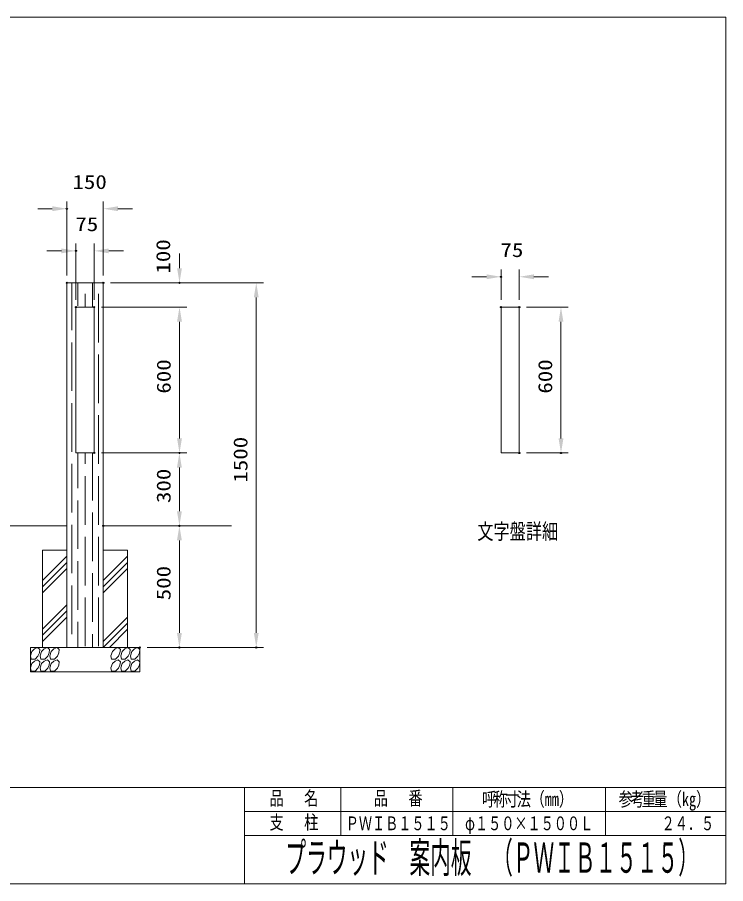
# Model space of a CAD drawing. Units: millimetres, scale not verified. Extents: x -2693 to 2693, y -1782 to 1782.
# Drawn here: x -222 to 2693, y -1782 to 1782 of the extents above; entities that cross this region are included whole.
import ezdxf
from ezdxf.enums import TextEntityAlignment as Align

# ---------------------------------------------------------------- set-up
doc = ezdxf.new("R2010")
doc.units = ezdxf.units.MM
doc.header["$LTSCALE"] = 10
doc.header["$PDMODE"] = 32
doc.header["$PDSIZE"] = 5
doc.layers.add('0-0_0', color=7, linetype='Continuous', lineweight=5)
doc.layers.add('0-1_DEFPOINTS', color=7, linetype='Continuous')
doc.styles.add('ＭＳ ゴシック', font='')
doc.styles.get('ＭＳ ゴシック').set_extended_font_data('MS Gothic')

# ---------------------------------------------------------------- blocks, each defined once
blk = doc.blocks.new('U2')
at = {"layer": '0-0_0', "style": 'ＭＳ ゴシック', "width": 1.2}
blk.add_text('150', height=577.3, dxfattribs=at).set_placement((26980.8, 28405.4), align=Align.BOTTOM_LEFT)
blk = doc.blocks.new('U4')
at = {"layer": '0-0_0', "style": 'ＭＳ ゴシック', "width": 1.2}
blk.add_text('1500', height=577.3, rotation=90, dxfattribs=at).set_placement((34354.2, 16498.3), align=Align.BOTTOM_LEFT)
blk = doc.blocks.new('U6')
at = {"layer": '0-0_0', "style": 'ＭＳ ゴシック', "width": 1.2}
blk.add_text('75', height=577.3, dxfattribs=at).set_placement((44591, 25605.8), align=Align.BOTTOM_LEFT)
blk = doc.blocks.new('U8')
at = {"layer": '0-0_0', "style": 'ＭＳ ゴシック', "width": 1.2}
blk.add_text('600', height=577.3, rotation=90, dxfattribs=at).set_placement((46891.3, 20158.3), align=Align.BOTTOM_LEFT)
blk = doc.blocks.new('U10')
at = {"layer": '0-0_0', "style": 'ＭＳ ゴシック', "width": 1.2}
blk.add_text('75', height=577.3, dxfattribs=at).set_placement((27100.8, 26670.5), align=Align.BOTTOM_LEFT)
blk = doc.blocks.new('U26')
at = {"layer": '0-0_0', "style": 'ＭＳ ゴシック', "width": 1.2}
blk.add_text('100', height=577.3, rotation=90, dxfattribs=at).set_placement((31174.3, 25096.6), align=Align.BOTTOM_LEFT)
blk = doc.blocks.new('U28')
at = {"layer": '0-0_0', "style": 'ＭＳ ゴシック', "width": 1.2}
blk.add_text('600', height=577.3, rotation=90, dxfattribs=at).set_placement((31195.6, 20158.3), align=Align.BOTTOM_LEFT)
blk = doc.blocks.new('U30')
at = {"layer": '0-0_0', "style": 'ＭＳ ゴシック', "width": 1.2}
blk.add_text('300', height=577.3, rotation=90, dxfattribs=at).set_placement((31191.8, 15658.3), align=Align.BOTTOM_LEFT)
blk = doc.blocks.new('U32')
at = {"layer": '0-0_0', "style": 'ＭＳ ゴシック', "width": 1.2}
blk.add_text('500', height=577.3, rotation=90, dxfattribs=at).set_placement((31191.8, 11658.3), align=Align.BOTTOM_LEFT)

msp = doc.modelspace()

# ---------------------------------------------------------------- linework, layer by layer
at = {"layer": '0-0_0'}
for p, q in [((2692.8, 1782), (-2692.8, 1782)), ((2692.8, -1782), (2692.8, 1782)), ((-17.72, 719.83), (-17.72, 1024.64)), ((132.28, 719.83), (132.28, 1024.64)), ((-77.72, 994.64), (-137.72, 994.64)), ((192.28, 994.64), (252.28, 994.64)), ((-40.22, 821.15), (-100.22, 821.15)), ((19.78, 619.83), (19.78, 851.15)), ((94.78, 619.83), (94.78, 851.15)), ((154.78, 821.15), (214.78, 821.15)), ((445.66, 749.83), (445.66, 809.83)), ((1708.8, 714.68), (1648.8, 714.68)), ((1768.8, 619.83), (1768.8, 744.68)), ((1843.8, 619.83), (1843.8, 744.68)), ((1903.8, 714.68), (1963.8, 714.68)), ((-17.72, 689.83), (132.28, 689.83)), ((-17.72, 689.83), (-17.72, -810.17)), ((2.28, 689.83), (2.28, 494.83)), ((27.28, 689.83), (27.28, 594.83)), ((87.28, 689.83), (87.28, 589.83)), ((132.28, 689.83), (132.28, -810.17)), ((162.28, 689.83), (791.52, 689.83)), ((162.28, 689.83), (475.66, 689.83)), ((57.28, 644.83), (57.28, 589.83)), ((112.28, 644.83), (112.28, 444.83)), ((761.52, 629.83), (761.52, -750.17)), ((124.78, 589.83), (475.66, 589.83)), ((124.78, 589.83), (475.66, 589.83)), ((1873.8, 589.83), (2045.23, 589.83)), ((445.66, 529.83), (445.66, 469.83)), ((445.66, 529.83), (445.66, 49.83)), ((2015.23, 529.83), (2015.23, 49.83)), ((2.28, 444.83), (2.28, 244.83)), ((2.28, 444.83), (2.28, 244.83)), ((112.28, 394.83), (112.28, 194.83)), ((112.28, 394.83), (112.28, 194.83)), ((2.28, 194.83), (2.28, -5.17)), ((112.28, 144.83), (112.28, -55.17)), ((27.28, -10.17), (27.28, -155.17)), ((57.28, -10.17), (57.28, -55.17)), ((87.28, -10.17), (87.28, -205.17)), ((124.78, -10.17), (475.66, -10.17)), ((124.78, -10.17), (475.28, -10.17)), ((1873.8, -10.17), (2045.23, -10.17)), ((2.28, -55.17), (2.28, -255.17)), ((445.28, -70.17), (445.28, -250.17)), ((57.28, -105.17), (57.28, -305.17)), ((112.28, -105.17), (112.28, -305.17)), ((27.28, -205.17), (27.28, -405.17)), ((87.28, -255.17), (87.28, -455.17)), ((-1534.04, -310.17), (-17.72, -310.17)), ((2.28, -305.17), (2.28, -505.17)), ((132.28, -310.17), (659.89, -310.17)), ((162.28, -310.17), (475.28, -310.17)), ((162.28, -310.17), (475.28, -310.17)), ((57.28, -355.17), (57.28, -555.17)), ((112.28, -355.17), (112.28, -555.17)), ((445.28, -370.17), (445.28, -750.17)), ((-117.72, -410.17), (-17.72, -410.17)), ((-117.72, -410.17), (-117.72, -810.17)), ((132.28, -410.17), (232.28, -410.17)), ((232.28, -810.17), (232.28, -410.17)), ((-117.72, -535.17), (-17.72, -435.17)), ((-17.72, -460.17), (-117.72, -560.17)), ((27.28, -455.17), (27.28, -655.17)), ((132.28, -535.17), (232.28, -435.17)), ((232.28, -460.17), (132.28, -560.17)), ((-117.72, -585.17), (-17.72, -485.17)), ((232.28, -485.17), (132.28, -585.17)), ((87.28, -505.17), (87.28, -705.17)), ((2.28, -555.17), (2.28, -755.17)), ((57.28, -605.17), (57.28, -805.17)), ((112.28, -605.17), (112.28, -805.17)), ((-17.72, -635.17), (-117.72, -735.17)), ((-117.72, -760.17), (-17.72, -660.17)), ((-17.72, -685.17), (-117.72, -785.17)), ((27.28, -705.17), (27.28, -810.17)), ((232.28, -685.17), (132.28, -785.17)), ((132.28, -810.17), (232.28, -710.17)), ((232.28, -735.17), (157.28, -810.17)), ((87.28, -755.17), (87.28, -810.17)), ((-167.72, -810.17), (-167.72, -910.17)), ((-167.72, -810.17), (282.28, -810.17)), ((-161.72, -826.31), (-150.85, -816.59)), ((-150.85, -816.59), (-137.98, -810.58)), ((-137.98, -810.58), (-129.11, -818.88)), ((-130.54, -832.6), (-129.11, -818.88)), ((-121.72, -826.31), (-110.85, -816.59)), ((-110.85, -816.59), (-97.98, -810.58)), ((-97.98, -810.58), (-89.11, -818.88)), ((-90.54, -832.6), (-89.11, -818.88)), ((-81.72, -826.31), (-70.85, -816.59)), ((-70.85, -816.59), (-57.98, -810.58)), ((-57.98, -810.58), (-49.11, -818.88)), ((-50.54, -832.6), (-49.11, -818.88)), ((132.28, -810.17), (-17.72, -810.17)), ((169.67, -826.31), (180.54, -816.59)), ((180.54, -816.59), (193.41, -810.58)), ((193.41, -810.58), (202.28, -818.88)), ((200.85, -832.6), (202.28, -818.88)), ((209.67, -826.31), (220.54, -816.59)), ((220.54, -816.59), (233.41, -810.58)), ((233.41, -810.58), (242.28, -818.88)), ((240.85, -832.6), (242.28, -818.88)), ((249.67, -826.31), (260.54, -816.59)), ((260.54, -816.59), (273.41, -810.58)), ((273.41, -810.58), (282.28, -818.88)), ((280.85, -832.6), (282.28, -818.88)), ((282.28, -910.17), (282.28, -810.17)), ((312.28, -810.17), (791.52, -810.17)), ((312.28, -810.17), (475.28, -810.17)), ((-167.72, -844.62), (-161.72, -826.31)), ((-167.72, -844.62), (-164.86, -857.77)), ((-148.85, -857.77), (-136.55, -845.76)), ((-136.55, -845.76), (-130.54, -832.6)), ((-127.72, -844.62), (-121.72, -826.31)), ((-127.72, -844.62), (-124.86, -857.77)), ((-108.85, -857.77), (-96.55, -845.76)), ((-96.55, -845.76), (-90.54, -832.6)), ((-87.72, -844.62), (-81.72, -826.31)), ((-87.72, -844.62), (-84.86, -857.77)), ((-68.85, -857.77), (-56.55, -845.76)), ((-56.55, -845.76), (-50.54, -832.6)), ((163.67, -844.62), (169.67, -826.31)), ((163.67, -844.62), (166.53, -857.77)), ((182.54, -857.77), (194.84, -845.76)), ((194.84, -845.76), (200.85, -832.6)), ((203.67, -844.62), (209.67, -826.31)), ((203.67, -844.62), (206.53, -857.77)), ((222.54, -857.77), (234.84, -845.76)), ((234.84, -845.76), (240.85, -832.6)), ((243.67, -844.62), (249.67, -826.31)), ((243.67, -844.62), (246.53, -857.77)), ((262.54, -857.77), (274.84, -845.76)), ((274.84, -845.76), (280.85, -832.6)), ((-167.72, -894.62), (-161.72, -876.31)), ((-164.86, -857.77), (-148.85, -857.77)), ((-161.72, -876.31), (-150.85, -866.59)), ((-150.85, -866.59), (-137.98, -860.58)), ((-137.98, -860.58), (-129.11, -868.88)), ((-136.55, -895.76), (-130.54, -882.6)), ((-130.54, -882.6), (-129.11, -868.88)), ((-127.72, -894.62), (-121.72, -876.31)), ((-124.86, -857.77), (-108.85, -857.77)), ((-121.72, -876.31), (-110.85, -866.59)), ((-110.85, -866.59), (-97.98, -860.58)), ((-97.98, -860.58), (-89.11, -868.88)), ((-96.55, -895.76), (-90.54, -882.6)), ((-90.54, -882.6), (-89.11, -868.88)), ((-87.72, -894.62), (-81.72, -876.31)), ((-84.86, -857.77), (-68.85, -857.77)), ((-81.72, -876.31), (-70.85, -866.59)), ((-70.85, -866.59), (-57.98, -860.58)), ((-57.98, -860.58), (-49.11, -868.88)), ((-56.55, -895.76), (-50.54, -882.6)), ((-50.54, -882.6), (-49.11, -868.88)), ((163.67, -894.62), (169.67, -876.31)), ((166.53, -857.77), (182.54, -857.77)), ((169.67, -876.31), (180.54, -866.59)), ((180.54, -866.59), (193.41, -860.58)), ((193.41, -860.58), (202.28, -868.88)), ((194.84, -895.76), (200.85, -882.6)), ((200.85, -882.6), (202.28, -868.88)), ((203.67, -894.62), (209.67, -876.31)), ((206.53, -857.77), (222.54, -857.77)), ((209.67, -876.31), (220.54, -866.59)), ((220.54, -866.59), (233.41, -860.58)), ((233.41, -860.58), (242.28, -868.88)), ((234.84, -895.76), (240.85, -882.6)), ((240.85, -882.6), (242.28, -868.88)), ((243.67, -894.62), (249.67, -876.31)), ((246.53, -857.77), (262.54, -857.77)), ((249.67, -876.31), (260.54, -866.59)), ((260.54, -866.59), (273.41, -860.58)), ((273.41, -860.58), (282.28, -868.88)), ((274.84, -895.76), (280.85, -882.6)), ((280.85, -882.6), (282.28, -868.88)), ((-167.72, -894.62), (-164.86, -907.77)), ((-167.72, -910.17), (282.28, -910.17)), ((-164.86, -907.77), (-148.85, -907.77)), ((-148.85, -907.77), (-136.55, -895.76)), ((-127.72, -894.62), (-124.86, -907.77)), ((-124.86, -907.77), (-108.85, -907.77)), ((-108.85, -907.77), (-96.55, -895.76)), ((-87.72, -894.62), (-84.86, -907.77)), ((-84.86, -907.77), (-68.85, -907.77)), ((-68.85, -907.77), (-56.55, -895.76)), ((163.67, -894.62), (166.53, -907.77)), ((166.53, -907.77), (182.54, -907.77)), ((182.54, -907.77), (194.84, -895.76)), ((203.67, -894.62), (206.53, -907.77)), ((206.53, -907.77), (222.54, -907.77)), ((222.54, -907.77), (234.84, -895.76)), ((243.67, -894.62), (246.53, -907.77)), ((246.53, -907.77), (262.54, -907.77)), ((262.54, -907.77), (274.84, -895.76)), ((-2692.8, -1386), (712.8, -1386)), ((712.8, -1386), (712.8, -1782)), ((2692.8, -1386), (712.8, -1386)), ((1108.8, -1386), (1108.8, -1584)), ((1570.8, -1386), (1570.8, -1584)), ((2197.8, -1386), (2197.8, -1584)), ((2692.8, -1485), (712.8, -1485)), ((2692.8, -1584), (712.8, -1584)), ((2692.8, -1584), (712.8, -1584)), ((-2692.8, -1782), (2692.8, -1782))]:
    msp.add_line(p, q, dxfattribs=at)
for points in [[(19.78, 589.83), (94.78, 589.83), (94.78, -10.17), (19.78, -10.17)], [(1768.8, -10.17), (1768.8, 589.83), (1843.8, 589.83), (1843.8, -10.17)]]:
    msp.add_lwpolyline(points, close=True, dxfattribs=at)
for points in [[(-77.72, 1004.64), (-17.72, 994.64), (-77.72, 984.64)], [(192.28, 1004.64), (132.28, 994.64), (192.28, 984.64)], [(-40.22, 831.15), (19.78, 821.15), (-40.22, 811.15)], [(154.78, 831.15), (94.78, 821.15), (154.78, 811.15)], [(435.66, 749.83), (445.66, 689.83), (455.66, 749.83)], [(1708.8, 724.68), (1768.8, 714.68), (1708.8, 704.68)], [(1903.8, 724.68), (1843.8, 714.68), (1903.8, 704.68)], [(751.52, 629.83), (761.52, 689.83), (771.52, 629.83)], [(435.66, 529.83), (445.66, 589.83), (455.66, 529.83)], [(435.66, 529.83), (445.66, 589.83), (455.66, 529.83)], [(2005.23, 529.83), (2015.23, 589.83), (2025.23, 529.83)], [(435.66, 49.83), (445.66, -10.17), (455.66, 49.83)], [(2005.23, 49.83), (2015.23, -10.17), (2025.23, 49.83)], [(435.28, -70.17), (445.28, -10.17), (455.28, -70.17)], [(435.28, -250.17), (445.28, -310.17), (455.28, -250.17)], [(435.28, -370.17), (445.28, -310.17), (455.28, -370.17)], [(435.28, -750.17), (445.28, -810.17), (455.28, -750.17)], [(751.52, -750.17), (761.52, -810.17), (771.52, -750.17)]]:
    msp.add_solid(points, dxfattribs=at)
at = {"layer": '0-1_DEFPOINTS'}
for p in [(-17.72, 994.64), (19.78, 821.15), (1768.8, 714.68), (-17.72, 689.83), (132.28, 689.83), (445.66, 689.83), (19.78, 589.83), (94.78, 589.83), (1768.8, 589.83), (1843.8, 589.83), (94.78, -10.17), (445.66, -10.17), (1843.8, -10.17), (2015.23, -10.17), (132.28, -310.17), (445.28, -310.17), (282.28, -810.17), (445.28, -810.17), (761.52, -810.17)]:
    msp.add_point(p, dxfattribs=at)

# ---------------------------------------------------------------- block references
at = {"layer": '0-0_0', "xscale": 0.1, "yscale": 0.1}
for name in ['U2', 'U10', 'U26', 'U6', 'U28', 'U8', 'U4', 'U30', 'U32']:
    msp.add_blockref(name, (-2692.8, -1782), dxfattribs=at)

# ---------------------------------------------------------------- texts
at = {"layer": '0-0_0', "style": 'ＭＳ ゴシック'}
for s, height, width, p in [('文字盤詳細', 64.96, 0.75, (1671.17, -384.92)), ('品', 57.18, 0.75, (815.76, -1476.19)), ('名', 57.18, 0.75, (958.32, -1476.19)), ('品', 57.18, 0.75, (1244.76, -1476.19)), ('番', 57.18, 0.75, (1387.32, -1476.19)), ('呼', 57.12, 0.75, (1690.64, -1480.09)), ('称', 57.12, 0.75, (1738.16, -1480.09)), ('寸', 57.12, 0.75, (1785.68, -1480.09)), ('法', 57.12, 0.75, (1833.2, -1480.09)), ('（mm）', 57.12, 0.75, (1889.95, -1480.09)), ('参', 57.12, 0.75, (2252.38, -1480.09)), ('考', 57.12, 0.75, (2299.9, -1480.09)), ('重', 57.12, 0.75, (2347.42, -1480.09)), ('量', 57.12, 0.75, (2394.94, -1480.09)), ('（kg）', 57.12, 0.75, (2454.46, -1480.09)), ('支', 57.18, 0.75, (815.76, -1575.19)), ('柱', 57.18, 0.75, (958.32, -1575.19)), ('ＰＷＩＢ１５１５', 56.61, 0.7, (1129.61, -1579.05)), ('φ１５０×１５００Ｌ', 56.61, 0.7, (1620.52, -1579.05)), ('２４．５', 56.61, 0.7, (2429.28, -1579.05))]:
    msp.add_text(s, height=height, dxfattribs=dict(at, width=width)).set_placement(p, align=Align.BOTTOM_LEFT)
at = {"layer": '0-0_0', "color": 3, "style": 'ＭＳ ゴシック', "width": 0.5}
msp.add_text('プラウッド\u3000案内板\u3000（ＰＷＩＢ１５１５）', height=124.7, dxfattribs=at).set_placement((881.6, -1774.53), align=Align.BOTTOM_LEFT)

doc.saveas('drawing.dxf')
